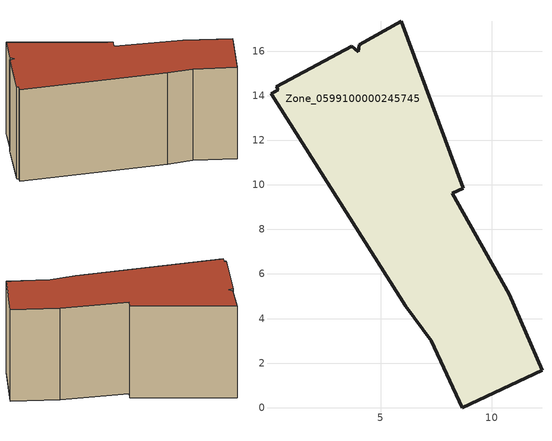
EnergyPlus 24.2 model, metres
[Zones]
Zone_0599100000245745
 floor ground (C_G): 0.33,14.41 3.72,16.23 3.99,15.97 4.04,16.3 5.92,17.34 8.72,9.85 8.22,9.62 10.79,5.08 12.25,1.68 8.67,0 7.28,3 6.14,4.55 0.08,14.1 0.4,14.28 z0
 wall outside (C_F): 8.67,0 12.25,1.68 10.79,5.08 8.22,9.62 8.72,9.85 5.92,17.34 4.04,16.3 3.99,15.97 3.72,16.23 0.33,14.41 0.4,14.28 0.08,14.1 6.14,4.55 7.28,3 8.67,0 z0:8.07
 roof outside (C_R): 3.72,16.23 0.33,14.41 0.4,14.28 0.08,14.1 6.14,4.55 7.28,3 8.67,0 12.25,1.68 10.79,5.08 8.22,9.62 8.72,9.85 5.92,17.34 4.04,16.3 3.99,15.97 z8.07
[BUILDING]
Pand.0599100000245745: North Axis=0; Terrain=City; Loads Convergence Tolerance Value=0.04; Temperature Convergence Tolerance Value=0.4; Solar Distribution=FullExterior; Maximum Number of Warmup Days=25; Minimum Number of Warmup Days=1
[Site:Location]
Rotterdam.The.Hague.AP_ZH_NLD Design_Conditions: Latitude=51.96; Longitude=4.45; Time Zone=1; Elevation=-4.5
[SITE:GROUNDTEMPERATURE:BUILDINGSURFACE]
18, 18, 18, 18, 18, 18, 18, 18, 18, 18, 18, 18
[MATERIAL] Thermal Absorptance=0.9; Solar Absorptance=0.7; Visible Absorptance=0.7
Name | Roughness | Thickness | Conductivity | Density | Specific Heat
G.TC.1946 | MediumSmooth | 0.15 | 1 | 540 | 1210
F.TC.1946 | Rough | 0.3 | 0.857143 | 1920 | 840
R.TC.1946 | MediumRough | 0.2 | 0.909091 | 1500 | 1000
[CONSTRUCTION]
C_G: G.TC.1946
C_F: F.TC.1946
C_R: R.TC.1946
[ZONE]
Zone_0599100000245745: Type=1; Multiplier=1; Ceiling Height=Autocalculate; Volume=Autocalculate; Floor Area=autocalculate; Part of Total Floor Area=Yes
[ZONEINFILTRATION:DESIGNFLOWRATE]
Infil_Zone_0599100000245745: Zone or ZoneList or Space or SpaceList=Zone_0599100000245745; Schedule=AlwaysOn; Design Flow Rate Calculation Method=Flow/Area; Flow Rate per Floor Area=0.003; Constant Term Coefficient=1; Temperature Term Coefficient=0; Velocity Term Coefficient=0; Velocity Squared Term Coefficient=0
[HVACTEMPLATE:ZONE:IDEALLOADSAIRSYSTEM]
Zone_0599100000245745: Maximum Heating Supply Air Temperature=50; Minimum Cooling Supply Air Temperature=13; Maximum Heating Supply Air Humidity Ratio=0.0156; Minimum Cooling Supply Air Humidity Ratio=0.0077; Heating Limit=NoLimit; Cooling Limit=NoLimit; Dehumidification Control Type=ConstantSensibleHeatRatio; Cooling Sensible Heat Ratio=0.7; Dehumidification Setpoint=60; Humidification Control Type=None; Humidification Setpoint=30; Outdoor Air Method=None; Outdoor Air Flow Rate per Person=0.00944; Outdoor Air Flow Rate per Zone Floor Area=0; Outdoor Air Flow Rate per Zone=0; Demand Controlled Ventilation Type=None; Outdoor Air Economizer Type=NoEconomizer; Heat Recovery Type=None; Sensible Heat Recovery Effectiveness=0.7; Latent Heat Recovery Effectiveness=0.65
[ZONECONTROL:THERMOSTAT]
ThermostatControl_Zone_0599100000245745: Zone or ZoneList=Zone_0599100000245745; Control Type Schedule=DualSetpointControlType; Control 1=Thermostat_Zone_0599100000245745; Temperature Difference Between Cutout And Setpoint=0
[THERMOSTATSETPOINT:DUALSETPOINT]
Thermostat_Zone_0599100000245745: Heating Setpoint Temperature Schedule=HeatingSetpoint_Zone_0599100000245745; Cooling Setpoint Temperature Schedule=CoolingSetpoint_Zone_0599100000245745
[SCHEDULE:COMPACT]
HeatingSetpoint_Zone_0599100000245745: Through: 12/31, For: AllDays, Until: 24:00, 21
CoolingSetpoint_Zone_0599100000245745: Through: 12/31, For: AllDays, Until: 24:00, 24
DualSetpointControlType: Through: 12/31, For: AllDays, Until: 24:00, 4
AlwaysOn: Through: 12/31, For: AllDays, Until: 24:00, 1
